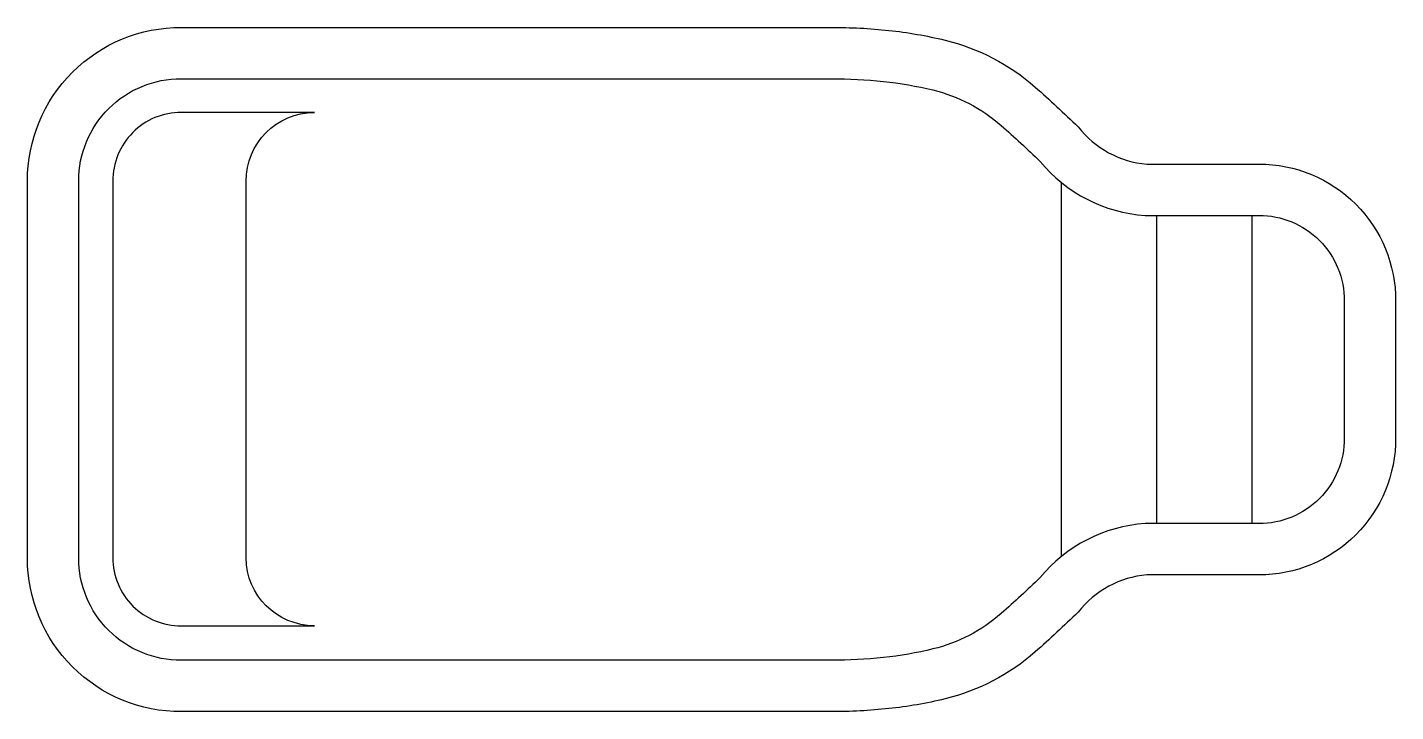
# Model space of a CAD drawing. Header units: millimetres. Extents: x 23.23 to 27.23, y 86.95 to 88.95.
import ezdxf

# ---------------------------------------------------------------- set-up
doc = ezdxf.new("R2010")
doc.units = ezdxf.units.MM
doc.header["$LTSCALE"] = 10
doc.layers.add('piscinas_igui', color=3, linetype='Continuous')

msp = doc.modelspace()

# ---------------------------------------------------------------- linework, layer by layer
at = {"layer": 'piscinas_igui', "color": 2}
for p, q in [((26.25, 88.5013), (26.25, 87.4071)), ((26.5294, 88.4047), (26.5294, 87.5037)), ((26.8075, 88.4047), (26.8075, 87.5037))]:
    msp.add_line(p, q, dxfattribs=at)
at = {"layer": 'piscinas_igui'}
for points in [[(25.5783, 86.9542), (23.6782, 86.9542, -0.415038), (23.2281, 87.403), (23.2281, 88.5054, -0.415038), (23.6782, 88.9542), (25.5783, 88.9542, -0.026297), (25.7464, 88.9454, -0.033117), (25.9108, 88.9169, -0.121711), (26.1744, 88.7798, -0.012103), (26.3001, 88.6635, 0.211215), (26.5012, 88.5547), (26.8286, 88.5547, -0.415165), (27.2281, 88.1539), (27.2281, 87.7545, -0.415165), (26.8286, 87.3537), (26.5012, 87.3537, 0.211215), (26.3001, 87.245, -0.012103), (26.1744, 87.1287, -0.121711), (25.9108, 86.9915, -0.033117), (25.7464, 86.9631, -0.026297)], [(25.5783, 87.1042), (23.6779, 87.1042, -0.415224), (23.3781, 87.403), (23.3781, 88.5054, -0.415224), (23.6779, 88.8042), (25.5783, 88.8042, -0.026297), (25.7307, 88.7962, -0.033117), (25.8755, 88.7712, -0.121711), (26.0752, 88.6672, -0.01141), (26.1889, 88.5624, 0.208028), (26.4958, 88.4047), (26.8286, 88.4047, -0.415418), (27.0781, 88.1542), (27.0781, 87.7542, -0.415418), (26.8286, 87.5037), (26.4958, 87.5037, 0.208028), (26.1889, 87.3461, -0.01141), (26.0752, 87.2413, -0.121711), (25.8755, 87.1373, -0.033117), (25.7307, 87.1123, -0.026297)]]:
    msp.add_lwpolyline(points, format="xyb", close=True, dxfattribs=at)
at = {"layer": 'piscinas_igui', "color": 2}
msp.add_lwpolyline([(24.0671, 88.7058), (23.6777, 88.7058, 0.416063), (23.478, 88.5048), (23.478, 87.4036, 0.416074), (23.6777, 87.2052), (24.0671, 87.2052, -0.409531), (23.8674, 87.4036), (23.8674, 88.5048, -0.412367), (24.0671, 88.7058, -0.003155)], format="xyb", dxfattribs=at)

doc.saveas('drawing.dxf')
